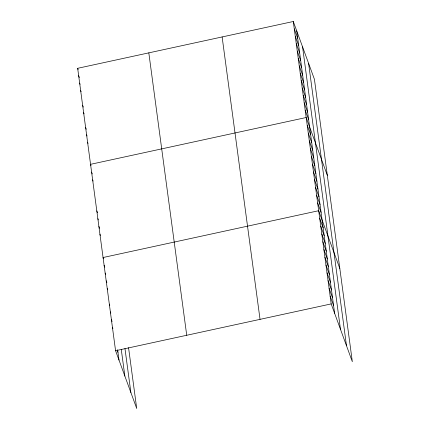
<?xml version="1.0" encoding="UTF-8"?>
<svg xmlns="http://www.w3.org/2000/svg" width="430" height="430" viewBox="0 0 430 430"><rect width="100%" height="100%" fill="white"/><g stroke="black" fill="none" stroke-linecap="round" stroke-linejoin="round"><path stroke-width="0.64" d="M128.554 347.666L136.719 408.5L115.573 350.719L77.669 68.305L293.281 21.5L314.427 79.281L352.331 361.694L331.186 303.908L293.281 21.5M115.573 350.719L331.186 303.908M294.276 28.885L297.705 38.265M295.265 36.27L298.694 45.65M296.259 43.656L299.688 53.035M297.248 51.046L300.677 60.42M298.237 58.432L301.672 67.806M299.232 65.817L302.661 75.191M300.221 73.202L303.655 82.581M301.215 80.587L304.644 89.967M302.204 87.973L305.639 97.352M303.198 95.363L306.628 104.737M304.187 102.748L307.617 112.122M305.176 110.134L308.611 119.508M327.316 175.3L306.171 117.519L90.553 164.325L91.009 165.577M307.213 125.286L310.643 134.66M308.256 133.053L311.685 142.427M309.299 140.82L312.728 150.194M310.342 148.587L313.771 157.96M311.385 156.348L314.814 165.727M312.427 164.115L315.856 173.494M313.465 171.882L316.899 181.261M314.507 179.649L317.942 189.028M315.55 187.416L318.985 196.795M316.593 195.182L320.027 204.556M317.636 202.949L321.07 212.323M339.824 268.497L318.678 210.716L103.066 257.522L103.522 258.774M319.721 218.478L323.15 227.857M320.764 226.244L324.193 235.624M321.807 234.011L325.236 243.391M322.849 241.778L326.279 251.158M323.892 249.545L327.321 258.925M324.935 257.312L328.364 266.686M325.978 265.079L329.407 274.453M327.02 272.846L330.45 282.22M328.063 280.613L331.492 289.987M329.1 288.374L332.535 297.754M330.143 296.141L333.578 305.52M77.669 68.305L78.126 69.558M78.658 75.696L79.346 77.567M79.647 83.081L80.109 84.328M80.641 90.467L81.098 91.714M82.624 105.237L83.307 107.113M83.614 112.622L84.07 113.875M85.597 127.398L86.285 129.274M86.591 134.784L87.048 136.03M87.58 142.169L88.037 143.421M91.595 172.091L92.283 173.967M92.638 179.858L93.095 181.111M96.809 210.926L97.497 212.802M97.852 218.693L98.309 219.94M98.895 226.454L99.577 228.33M99.937 234.221L100.394 235.473M104.103 265.288L104.791 267.164M105.146 273.055L105.608 274.302M106.188 280.822L106.876 282.698M107.231 288.589L107.688 289.836M109.317 304.117L109.774 305.37M110.359 311.884L110.816 313.137M111.402 319.651L112.09 321.527M112.445 327.418L112.902 328.671M117.277 350.45L117.96 352.326M308.584 63.307L346.489 345.72M302.559 46.848L340.463 329.262M296.716 30.879L334.621 313.287M222.127 36.948L260.037 319.356M148.818 52.863L186.727 335.271M124.963 348.515L130.87 392.525M121.287 349.531L124.85 376.067M117.616 349.74L119.002 360.093"/></g></svg>
